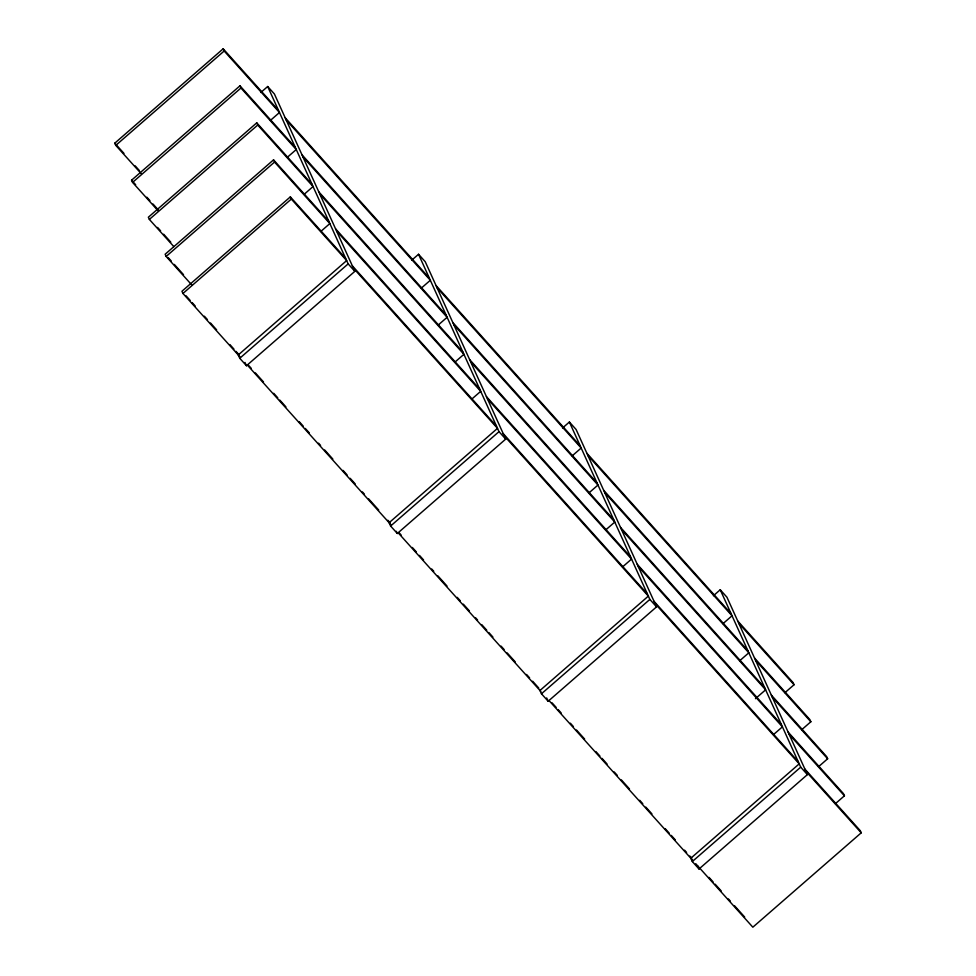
<?xml version="1.0" encoding="UTF-8"?>
<svg xmlns="http://www.w3.org/2000/svg" width="976" height="976" viewBox="0 0 976 976"><rect width="100%" height="100%" fill="white"/><g stroke="black" fill="none" stroke-linecap="round" stroke-linejoin="round"><path stroke-width="1.46" d="M141.264 173.728L115.778 145.375L114.778 143.179L223.162 48.8L278.477 110.312M115.778 145.375L224.163 51.008L223.162 48.8M158.051 210.743L132.565 182.402L131.565 180.194L239.962 85.815L295.264 147.327M132.565 182.402L240.95 88.023L239.962 85.815M260.836 92.476L267.68 86.51L274.39 93.964L354.849 271.352L246.464 365.732L239.754 358.277L238.254 354.971L346.651 260.592L291.336 199.08L290.336 196.884L181.951 291.251L182.951 293.459L240.035 356.948M312.064 184.354L256.749 122.842L148.364 217.221L149.365 219.417L173.826 246.623M149.365 219.417L257.749 125.038L256.749 122.842M270.45 120.377L279.478 112.508L224.163 51.008M328.851 221.369L273.536 159.857L165.151 254.236L166.152 256.444L191.638 284.785M166.152 256.444L274.537 162.065L273.536 159.857M287.237 157.392L296.265 149.535L240.95 88.023M182.951 293.459L291.336 199.08M304.024 194.419L313.064 186.55L257.749 125.038M320.823 231.434L329.851 223.577L274.537 162.065M239.754 358.277L348.151 263.898L267.68 86.51M411.689 260.226L418.533 254.272L425.243 261.727L505.702 439.102L397.317 533.482L390.607 526.027L389.119 522.721L497.504 428.342L353.349 268.046M421.303 288.127L430.331 280.271L286.175 119.975M438.09 325.154L447.118 317.285L302.975 156.99M454.877 362.169L463.917 354.312L319.762 194.004M471.676 399.196L480.704 391.327L336.561 231.031M390.607 526.027L499.004 431.648L418.533 254.272M562.542 427.988L569.386 422.022L576.096 429.477L656.555 606.865L548.17 701.244L541.46 693.79L539.972 690.483L648.357 596.104L504.202 435.808M572.156 455.89L581.184 448.021L437.028 287.725M588.943 492.904L597.971 485.048L453.828 324.74M605.73 529.931L614.77 522.062L470.615 361.767M622.529 566.946L631.557 559.077L487.414 398.781M541.46 693.79L649.857 599.41L569.386 422.022M713.395 595.738L720.239 589.772L726.949 597.227L807.408 774.615L699.023 868.994L692.313 861.54L690.825 858.233L799.21 763.854L655.055 603.558M723.009 623.64L732.037 615.783L587.881 455.475M739.796 660.667L748.824 652.798L604.681 492.502M755.461 698.67L765.623 689.812L621.468 529.517M784.924 692.692L794.049 684.749L793.049 682.541L737.746 621.029M773.382 734.696L782.41 726.839L638.267 566.544M801.723 729.706L810.849 721.764L809.848 719.556L754.533 658.056M692.313 861.54L800.71 767.16L720.239 589.772M818.51 766.733L827.636 758.779L826.635 756.583L771.321 695.071M835.31 803.748L844.435 795.806L843.435 793.598L788.12 732.085M804.907 769.112L860.222 830.625L861.222 832.821L752.838 927.2L695.742 863.711M285.175 117.767L429.33 278.062M436.028 285.517L580.183 445.825M586.881 453.279L731.036 613.575M738.734 623.237L794.049 684.749M301.974 154.781L446.117 315.089M452.827 322.544L596.97 482.839M603.68 490.294L747.823 650.589M755.534 660.252L810.849 721.764M318.762 191.808L462.917 352.104M469.615 359.558L613.77 519.854M620.468 527.321L764.623 687.616M772.321 697.279L827.636 758.779M335.561 228.823L479.704 389.119M486.414 396.585L630.557 556.881M637.267 564.335L781.41 724.631M789.12 734.294L844.435 795.806M290.336 196.884L345.65 258.384M352.348 265.85L496.503 426.146M503.201 433.6L647.356 593.896M654.054 601.35L798.209 761.658M805.908 771.308L861.222 832.821M348.151 263.898L354.849 271.352M499.004 431.648L505.702 439.102M649.857 599.41L656.555 606.865M800.71 767.16L807.408 774.615M114.778 143.179L123.952 153.378M135.164 165.847L139.239 170.385M131.565 180.194L135.652 184.732M146.864 197.201L149.914 200.605M152.976 204.008L158.075 209.669M157.539 227.42L160.601 230.824M163.651 234.228L170.788 242.158M168.214 257.64L171.276 261.043M174.326 264.435L183.5 274.646M186.026 295.789L190.1 300.327M192.138 302.597L195.2 305.988M204.374 316.2L207.437 319.603M210.499 322.995L216.611 329.803M229.86 344.54L233.935 349.079M235.985 351.348L239.035 354.739M248.209 364.951L251.271 368.342M255.346 372.881L263.508 381.958M273.695 393.291L277.782 397.83M279.819 400.087L285.931 406.894M299.193 421.632L303.268 426.17M305.305 428.44L309.38 432.966M318.554 443.177L320.592 445.434M324.679 449.973L332.828 459.049M343.027 470.383L347.102 474.922M350.164 478.313L355.264 483.986M362.401 491.916L364.438 494.185M368.513 498.724L378.712 510.058M387.887 520.269L390.034 522.648M399.099 532.737L401.136 535.007M412.348 547.475L416.423 552.013M419.485 555.405L423.56 559.943M431.721 569.008L433.759 571.277M437.834 575.816L447.008 586.015M457.207 597.361L460.269 600.752M463.319 604.156L469.444 610.964M475.556 617.759L477.593 620.028M481.68 624.567L486.768 630.228M488.805 632.497L492.892 637.035M501.042 646.1L504.104 649.504M507.166 652.907L515.316 661.972M526.528 674.453L529.59 677.844M532.652 681.248L538.764 688.056M552.013 702.793L556.1 707.319M558.138 709.589L561.2 712.992M570.374 723.192L573.424 726.595M576.487 729.999L584.636 739.064M595.86 751.544L599.935 756.071M601.972 758.34L607.072 764.013M614.209 771.943L617.271 775.347M621.346 779.885L629.496 788.95M639.695 800.283L642.757 803.687M645.807 807.091L651.931 813.899M665.181 828.636L669.255 833.162M671.293 835.432L675.38 839.97M684.554 850.169L686.592 852.438M689.825 856.025L691.74 858.16M709.015 877.375L713.102 881.914M715.14 884.183L721.252 890.99M728.389 898.92L730.426 901.19M734.501 905.728L744.7 917.062M247.172 364.878L391.034 524.856M398.062 532.676L540.789 691.386M548.939 700.463L692.74 860.368M697.523 865.688L699.023 868.994M546.67 697.938L548.17 701.244M396.317 531.286L397.317 533.482M244.964 362.425L246.464 365.732"/></g></svg>
